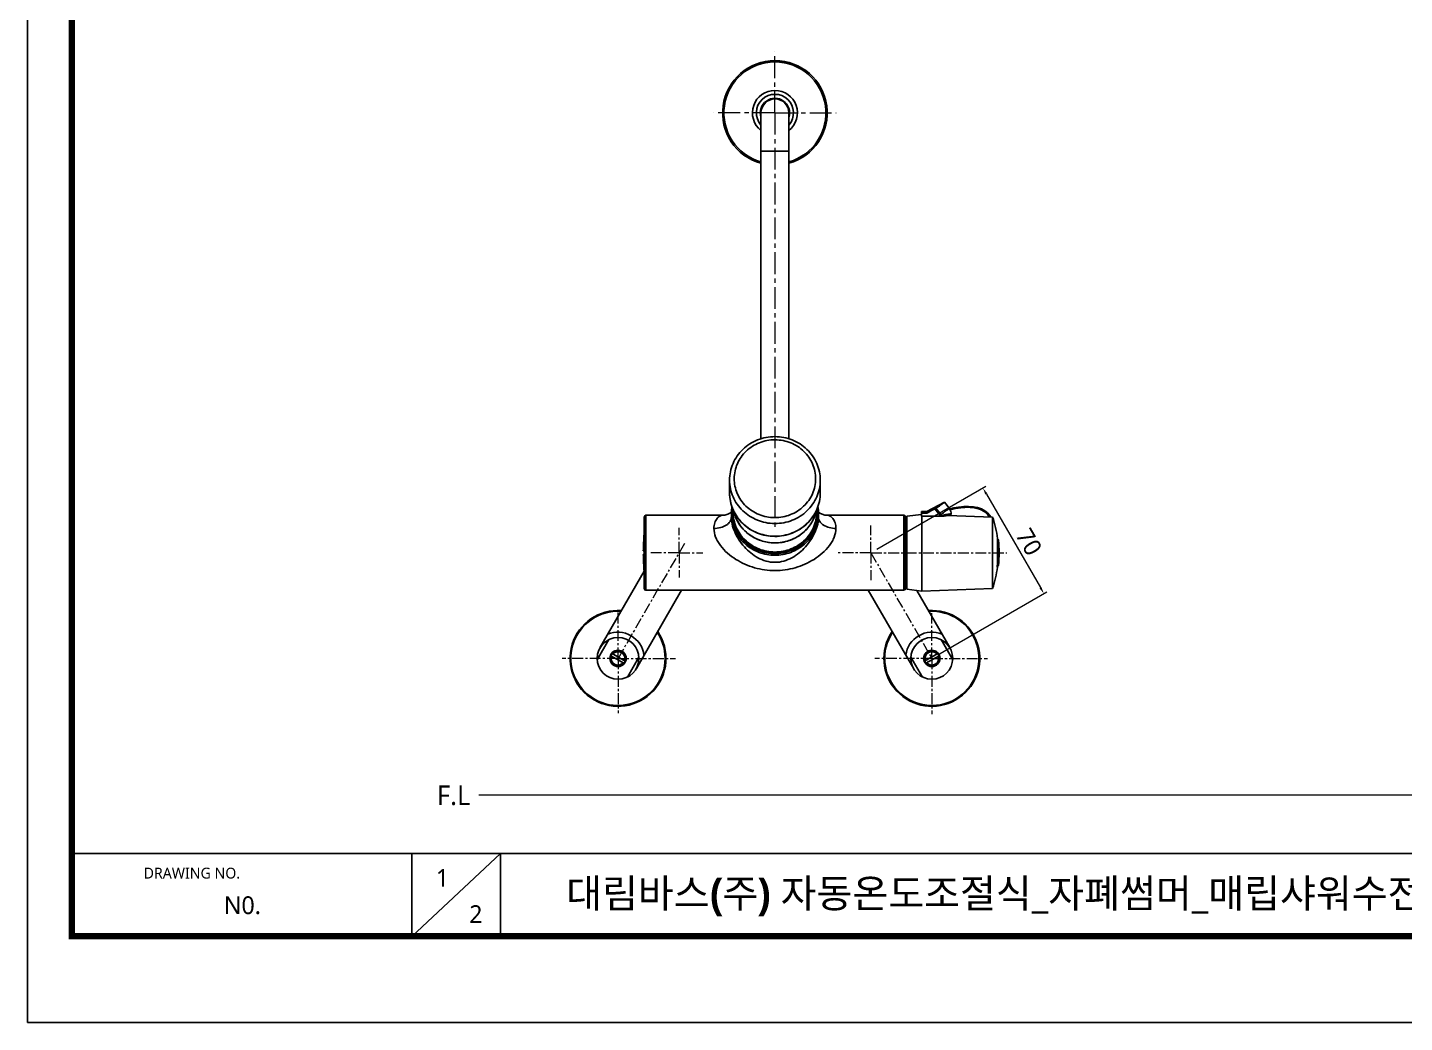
# Model space of a CAD drawing. Extents: x 0 to 1580, y 0 to 1158.
# Drawn here: x 0 to 790, y 0 to 571 of the extents above; entities that cross this region are included whole.
import ezdxf

# ---------------------------------------------------------------- set-up
doc = ezdxf.new("R2010")
doc.units = 0
doc.header["$LTSCALE"] = 10
doc.header["$MEASUREMENT"] = 0
doc.header["$PDMODE"] = 3
doc.header["$PDSIZE"] = -10
doc.linetypes.add('CENTER', pattern=[2, 1.25, -0.25, 0.25, -0.25])
doc.linetypes.add('CENTER2', pattern=[28.575000000000003, 19.05, -3.175, 3.175, -3.175])
doc.layers.get('0').update_dxf_attribs({"linetype": 'CONTINUOUS'})
doc.layers.get('DEFPOINTS').update_dxf_attribs({"linetype": 'CONTINUOUS'})
doc.layers.add('Cneter', color=1, linetype='CENTER2', lineweight=13)
doc.layers.add('치수선', color=7, linetype='CONTINUOUS', lineweight=20)
doc.layers.add('DEF_LAYER_ASSEM_MEMBER', color=7, linetype='CONTINUOUS')
doc.styles.add('Daelim Dimension', font='')
doc.styles.get('Daelim Dimension').set_extended_font_data('NanumGothic')
doc.dimstyles.new('DEFAULT', dxfattribs={"dimscale": 2, "dimtxt": 2, "dimasz": 2, "dimexe": 0, "dimexo": 2, "dimgap": 1, "dimtad": 1, "dimdec": 1, "dimzin": 9, "dimdsep": 46, "dimtxsty": 'Daelim Dimension', "dimcen": 0.5, "dimclrd": 252, "dimclre": 252, "dimclrt": 3, "dimadec": 1, "dimazin": 0, "dimtfac": 1, "dimtdec": 1, "dimtix": 1, "dimtmove": 0, "dimatfit": 3, "dimfxl": 1, "dimtolj": 1, "dimtzin": 1, "dimlwd": 9, "dimlwe": 9, "dimarcsym": 0})

# ---------------------------------------------------------------- blocks, each defined once
blk = doc.blocks.new('*D8')
at = {"color": 5, "lineweight": 9, "ltscale": 0.5, "transparency": 16777216}
for p, q in [((487.2092636266248, 271.5583083032759), (549.7886182575271, 307.6885155451398)), ((550.0565674499582, 303.2244139300021), (581.0519274013778, 249.5388756952565)), ((522.2046235780444, 210.9445668382548), (584.7839782089468, 247.0747740801187))]:
    blk.add_line(p, q, dxfattribs=at)
at = {"color": 5, "ltscale": 0.5, "transparency": 16777216}
for points in [[(550.6339177191478, 303.5577472633354), (549.4792171807686, 302.8910805966688), (548.0565674499582, 306.6885155451398)], [(581.6292776705675, 249.8722090285899), (580.4745771321883, 249.2055423619232), (583.0519274013778, 246.0747740801187)]]:
    blk.add_solid(points, dxfattribs=at)
at = {"layer": 'DEFPOINTS', "color": 0, "ltscale": 0.5, "transparency": 16777216}
for p in [(483.745162011487, 269.5583083032759), (583.0519274013778, 246.0747740801187), (518.7405219629068, 208.9445668382548)]:
    blk.add_point(p, dxfattribs=at)
at = {"color": 7, "ltscale": 0.5, "transparency": 16777216, "insert": (574.4672057143883, 275.7593988546005), "char_height": 10, "attachment_point": 5, "rotation": 299.9999999999996, "style": 'Daelim Dimension'}
blk.add_mtext('\\A1;70', dxfattribs=at)

msp = doc.modelspace()

# ---------------------------------------------------------------- linework, layer by layer
at = {"color": 7, "linetype": 'Continuous'}
for p, q in [((402.7405219629072, 311.1820690834546), (402.7405219629072, 303.8945360411545)), ((454.7405219629072, 311.1820690834546), (454.7405219629072, 303.8945360411545)), ((403.7999770400072, 292.9227277500545), (403.7511657879072, 292.8743309998545)), ((512.8405219629076, 293.3163451031546), (515.8405219629076, 293.3163451031546)), ((512.8405219629076, 290.4562948397545), (512.8405219629076, 293.3163157220546)), ((512.8405219629076, 292.2919364045546), (515.8405219629076, 292.2919364045546)), ((515.8405219629076, 293.3163451031546), (526.0416103425073, 298.5669052985545)), ((515.8405219629076, 293.3163451031546), (515.8405219629076, 292.2919364045546)), ((521.1048534444071, 295.1219578622545), (524.0463324210073, 291.3716472446545)), ((526.0417204567075, 298.5669559373545), (528.8201177679075, 294.9065526583545)), ((353.7405219629072, 290.0663451031546), (353.7405219629072, 249.0663451031546)), ((398.5068975188071, 291.0663465868545), (354.7405219629072, 291.0663451031546)), ((403.7405219629072, 292.0455359226546), (403.7405219629072, 289.9736919584545)), ((453.7405219629072, 292.0455359226546), (453.7405188376069, 289.9713488824545)), ((502.7405219629072, 291.0663451031546), (458.9742636829069, 291.0663451031546)), ((503.7405219629072, 290.0663451031546), (503.7405219629072, 249.0663451031546)), ((503.9405203024071, 289.0663451031546), (503.7405219629072, 289.0663451031546)), ((503.9405203024071, 289.0663451031546), (503.9405203024071, 250.0663451031546)), ((504.4405227645075, 288.5663443014545), (503.9405211326075, 289.0663459333545)), ((512.8405219629076, 291.5544075608545), (504.440521962907, 290.5663451031546)), ((504.440521962907, 248.5663451031546), (504.440521962907, 290.5663451031546)), ((523.4851155832075, 290.4562948397545), (512.8405219629076, 290.4562948397545)), ((512.940521962907, 290.4562948397545), (512.940521962907, 247.5665199970546)), ((553.6231775477072, 290.0663451031546), (527.8547820015074, 291.0164451583545)), ((529.8405219629076, 291.8799909599545), (529.8405219629076, 291.5650928780545)), ((553.6231775477072, 290.0663451031546), (553.6231775477072, 249.0663451205546)), ((556.4275555433069, 263.0615699461545), (556.4275555433069, 277.7163451031545)), ((353.2446887019073, 270.5663451031546), (353.7405219629072, 270.5663451031546)), ((353.7405219629072, 268.5663451031546), (353.2446887019073, 268.5663451031546)), ((556.3122720294073, 262.0615699461545), (556.4275555433069, 262.0615699461545)), ((556.3831643038075, 261.7615941771545), (556.3886909958073, 261.7982551736545)), ((556.4275554889073, 261.4163451150545), (556.4073977725075, 261.2584022957545)), ((556.4275555433069, 261.4163451093545), (556.4275555433069, 262.0615699461545)), ((353.7310134897073, 258.9088597931545), (328.3482171174071, 214.9445668382545)), ((349.2466218439072, 203.1416656214545), (375.1838976358072, 248.0663451031546)), ((354.7405219629072, 248.0663451031546), (502.7405219629077, 248.0663451031546)), ((482.2971462899072, 248.0663451031546), (508.3482171174073, 202.9445668382545)), ((503.9405203024071, 250.0663451031546), (503.7405219629072, 250.0663451031546)), ((504.4405227645075, 250.5663459047545), (503.9405211326075, 250.0663442728545)), ((512.940521962907, 247.5665199970546), (504.440521962907, 248.5663451031546)), ((529.0190317727074, 215.1416656214545), (510.1060388561073, 247.8999302762546)), ((553.6231775477072, 249.0663451031546), (512.940521962907, 247.5663451031546)), ((333.3968927154071, 219.6891294847545), (326.7636431347073, 208.2000041916545)), ((524.084151210307, 219.6891294847545), (530.7174007911071, 208.2000041916545)), ((342.1202689583072, 206.1272435967545), (334.6107749674072, 210.4628519739545)), ((335.3607749674072, 211.7618900796546), (342.8702689583072, 207.4262817024545)), ((350.7174007911074, 209.6891294847545), (344.0841512103073, 198.2000041916545)), ((506.7636431347073, 209.6891294847545), (513.3968927154074, 198.2000041916545)), ((514.6107749674075, 207.4262817024545), (522.120268958307, 211.7618900796546)), ((522.870268958307, 210.4628519739545), (515.3607749674075, 206.1272435967545))]:
    msp.add_line(p, q, dxfattribs=at)
at = {"color": 9, "linetype": 'Continuous'}
for p, q in [((523.4851155832075, 290.9419433342545), (520.5274914921074, 294.8024648164545)), ((354.7405219629072, 248.0663451031546), (354.7405219629072, 291.0663451031546)), ((502.7405219629072, 291.0663451031546), (502.7405219629072, 248.0663451031546)), ((523.4850658932073, 290.9419656775545), (524.0464938213072, 291.3717697588546)), ((523.4851155832075, 290.9419646441546), (525.0966539588071, 290.9419646441546)), ((523.4851155832075, 290.9419433342545), (523.4851155832075, 290.4562948397545)), ((525.0966539588071, 290.9420439866545), (525.0966539588071, 290.5425444138546)), ((556.9505582511074, 262.4569702481546), (556.9505582511074, 276.6757199580545))]:
    msp.add_line(p, q, dxfattribs=at)
at = {"color": 5}
msp.add_line((25.40280532836914, 96.98629760742188), (1297.430618286133, 96.98629760742188), dxfattribs=at)
at = {"color": 5, "ltscale": 40}
for p, q in [((220.3871536254883, 96.98629760742188), (220.3871536254883, 49.38400268554688)), ((220.3871536254883, 96.98629760742188), (220.3871536254883, 49.38400268554688)), ((271.3334465026855, 96.98629760742188), (220.3871536254883, 49.38400268554688)), ((271.3334465026855, 96.98629760742188), (220.3871536254883, 49.38400268554688)), ((271.3334465026855, 96.98629760742188), (271.3334465026855, 49.38400268554688)), ((271.3334465026855, 96.98629760742188), (271.3334465026855, 49.38400268554688))]:
    msp.add_line(p, q, dxfattribs=at)
at = {"ltscale": 0.5}
msp.add_lwpolyline([(0, 0), (1579.76000213623, 0), (1579.76000213623, 1157.519989013672), (0, 1157.519989013672)], close=True, dxfattribs=at)
at = {"color": 5, "linetype": 'ByBlock', "lineweight": 200, "const_width": 3.64}
msp.add_lwpolyline([(25.40280532836914, 49.56396484375), (1554.202808380127, 49.56396484375), (1554.202808380127, 1130.643981933594), (25.40280532836914, 1130.643981933594)], close=True, dxfattribs=at)
at = {"color": 7, "linetype": 'Continuous'}
for points in [[(403.7511657879072, 292.8743309998545), (402.8954976656071, 292.2546184847545), (401.6454778653072, 291.6415896564545), (400.0714238106073, 291.2042900499545), (398.5068779690073, 291.0663418256545)], [(458.9742928900068, 291.0663425281546), (457.4096760879074, 291.2042807973546), (455.8367137321075, 291.6411469398545), (454.5877419904073, 292.2532786335545), (453.7321721772068, 292.8723506506545), (453.6584332777074, 292.9453767982545)], [(529.8405215508074, 291.8821441479545), (529.8013706833071, 292.5064320470545), (529.6742798299074, 293.1605411001545), (529.461341644007, 293.7919389917545), (529.1663357660073, 294.3894185607545), (528.8213208766074, 294.9073988283545)], [(552.5259872537072, 290.1067993315545), (552.0550810294071, 290.8701395171545), (550.7125409392074, 292.3930465220545), (549.1400811094072, 293.6471603408546), (547.2435418695072, 294.6832436186545), (545.0062501737075, 295.4626976490545), (542.5136692294072, 295.9426422432545), (539.8522501780071, 296.1311040061545), (537.0650495647069, 296.0605391127546), (534.1483890081072, 295.7594659824545), (531.0896905135069, 295.2449357090545), (528.9198115266072, 294.7595321280546)]]:
    msp.add_lwpolyline(points, dxfattribs=at)
for centre, radius in [((338.7405219629072, 208.9445668382545), 12), ((338.7405219629072, 208.9445668382545), 4.7), ((338.7405219629072, 208.9445668382545), 4.5), ((338.7405219629072, 208.9445668382545), 4.425), ((338.7405219629072, 208.9445668382545), 4.4), ((518.7405219629072, 208.9445668382545), 12), ((518.7405219629072, 208.9445668382545), 4.7), ((518.7405219629072, 208.9445668382545), 4.5), ((518.7405219629072, 208.9445668382545), 4.425), ((518.7405219629072, 208.9445668382545), 4.4)]:
    msp.add_circle(centre, radius, dxfattribs=at)
at = {"color": 9, "linetype": 'Continuous'}
for centre, radius, start, end in [((428.7405217919072, 309.9659572910545), 24.4171866777, 89.59322908089314, 89.9999995988947), ((426.5726849129071, 303.8977587764545), 23.8321630333, 180.0077478964989, 188.4414199695038), ((426.6188633750073, 292.0475447708545), 22.8783415004, 180.0050308944991, 185.1774732066982), ((428.7405221532074, 313.5061527019545), 27.1880072736, 269.5932290809973, 269.9999995988947), ((428.7405221338072, 314.1404142810545), 24.4171866777, 269.5932290808931, 269.9999995988947), ((430.8734936571072, 292.0471532627545), 22.8670481783, 354.8267186794025, 359.2830255921991), ((430.8771796598073, 292.0455377706546), 22.863342303, 359.2869581290011, 359.9999953689984), ((509.8125215795071, 255.0997775297545), 38.9651403219, 66.9045799649953, 68.57389496300569), ((526.4521956193075, 288.6595468530546), 2.6684854217, 109.0901904266969, 112.4549966124949), ((428.7405220219073, 306.2186079519545), 27.1879955658, 269.7246703231991, 269.9999998755999), ((428.7405220307071, 300.5868844652546), 25.3580357118, 269.7048011833, 269.9999998466006), ((338.7405219628072, 208.9445668381545), 27.023929471, 86.37833099490244, 33.62270388780047), ((518.7405219629072, 208.9445668381545), 27.023929471, 146.378330994903, 93.62270388779953), ((338.7405219629072, 208.9445668382545), 15, 6.869897645799244, 113.1301023541974), ((518.7405219629072, 208.9445668382545), 15, 66.86989764580255, 173.1301023542008), ((338.7405219629072, 208.9445668382545), 3.9, 161.087467973194, 318.912511495508), ((338.7405219629072, 208.9445668382545), 3.9, 341.0874679731948, 138.912511495508), ((518.7405219629072, 208.9445668382545), 3.9, 41.08746797320379, 198.912511495501), ((518.7405219629072, 208.9445668382545), 3.9, 221.0874679732038, 18.91251149550099)]:
    msp.add_arc(centre, radius, start, end, dxfattribs=at)
at = {"color": 7, "linetype": 'Continuous'}
for centre, radius, start, end in [((426.6038642679073, 292.0455340747545), 22.8633423051, 179.2869581290011, 179.9999953689984), ((426.7759543754071, 292.0386862851545), 23.0355037783, 169.9368899521013, 179.2726890454989), ((426.6842843897073, 292.7743967938546), 22.4437625221, 173.6372368788024, 179.9947196887996), ((426.5937538258072, 292.7765024186545), 22.353231863, 180.0000954385984, 180.7462861390992), ((426.6830787712072, 292.9219762388545), 21.9425568187, 176.6984849432989, 179.998237986701), ((430.7978111838072, 292.9219774024545), 21.9427107894, 0.001758962500324028, 3.302165248101166), ((430.7967590967071, 292.7743967704545), 22.4437629614, 0.005280370801437548, 6.362807014997437), ((430.8872901015072, 292.7765024186545), 22.3532318614, 359.2537138609008, 359.9999045614993), ((430.7091594150072, 292.0394489463546), 23.0313633522, 0.01514274640003607, 10.05903277050052), ((1267.985838560807, -1106.276964767645), 1587.9916714537, 118.0793629947053, 118.2712037476075), ((510.3127063724069, 313.9446885464545), 21.6971545729, 298.0855331000053, 299.8276096078976), ((354.7405219629072, 290.0663451031546), 1, 90, 180), ((502.7405219629072, 290.0663451031546), 1, 0, 90), ((523.485680157507, 305.5443445694546), 15.0880499701, 269.9978560696974, 276.1292401549929), ((491.940521962907, 269.5663451031546), 65, 7.202967369698055, 18.38403422849424), ((473.2405219629072, 269.5663451031546), 120, 174.8545031557979, 179.5225296442997), ((428.7405295689073, 305.9579568629545), 27.0147349556, 269.7113593893, 269.9999838682039), ((555.9565576771074, 276.5663451031546), 1, 6.279279961601755, 61.74058010400719), ((492.3405219629076, 269.5663451031546), 65, 353.7207118061008, 6.279288193899164), ((473.2405219629072, 269.5663451031546), 120, 180.4774703557003, 185.1454968442021), ((428.7405297969074, 300.4210574667545), 25.2359039573, 269.6978049475964, 269.9999822134963), ((491.9405655591072, 269.5663373219545), 64.9999556925, 341.6159601636975, 352.6566827890023), ((507.767986165707, 270.1090978785545), 49.16727918, 350.8282621274979, 351.758965302298), ((507.7516407394069, 269.1116669386545), 49.18382512359999, 350.828342685104, 351.4054754501971), ((507.7982200110073, 269.1046026612545), 49.1367132004, 351.4487350706021, 351.7590995693032), ((555.9565576771074, 262.5663451031546), 1, 298.2594198959926, 353.7207200383982), ((354.7405219629072, 249.0663451031546), 1, 180, 270), ((502.7405219629072, 249.0663451031546), 1, 270, 0), ((338.7405219629072, 208.9445668382545), 27.5, 85.91416467870295, 34.08583532130414), ((518.7405219629072, 208.9445668382545), 27.5, 145.9141646786958, 94.08583532129703)]:
    msp.add_arc(centre, radius, start, end, dxfattribs=at)
for points, start_tangent, end_tangent in [([(428.7405219629072, 336.1770784651545), (423.6791370286071, 335.6989991022545), (418.8102882875071, 334.2825366648545), (414.3189783435071, 331.9802507203545), (410.3775663720073, 328.8780398286545), (407.1384218969072, 325.0926909509545), (404.7282872809071, 320.7680604826545), (403.2425319185072, 316.0705631489545), (402.7405219629072, 311.1820690780546)], (-1, 0), (0, -1)), ([(454.7405219629072, 311.1820690780546), (454.2385127789075, 316.0705591495546), (452.7527584434074, 320.7680565408545), (450.3426233869072, 325.0926889266545), (447.1034769855073, 328.8780403092545), (443.1620624005072, 331.9802527002545), (438.6707508873069, 334.2825386596545), (433.8019025643071, 335.6989998761545), (428.7405219629072, 336.1770784651545)], (0, 1), (-1, 0)), ([(428.6044372306071, 278.9435647062546), (423.5589170199071, 279.4436724450545), (418.7100030206072, 280.8745564163546), (414.2411177852073, 283.1829160120545), (410.3227569233072, 286.2824065245546), (407.1051185692072, 290.0563680348545), (404.7126182444074, 294.3618612187545), (403.2384738462072, 299.0343029952546), (402.7405219629072, 303.8945360505546)], (-0.9999873120481387, 0.005037434142349881), (0, 1)), ([(454.7405219629072, 303.8945360505546), (454.239238529407, 299.0182301819546), (452.755363623407, 294.3315899780545), (450.347498523307, 290.0155236986545), (447.1100857315073, 286.2361062213545), (443.1691282905076, 283.1374325347545), (438.6766806102073, 280.8369064241546), (433.805279076807, 279.4211369824545), (428.7405219629072, 278.9432219073545)], (0, -1), (-1, 0)), ([(453.2405219629072, 292.4840934797545), (452.7697401957075, 287.9131244666546), (451.3755662967069, 283.5180327534546), (449.1115142436074, 279.4673908605545), (446.0646285587072, 275.9169663744545), (442.351988819707, 273.0032110648546), (438.1162579538072, 270.8381059991545), (433.5202349969072, 269.5048188095545), (428.7405219629072, 269.0546482957545), (423.9608089288072, 269.5048188095545), (419.3647859719074, 270.8381059991545), (415.1290551060072, 273.0032110648546), (411.4164153670072, 275.9169663744545), (408.3695296821072, 279.4673908605545), (406.1054776290073, 283.5180327534546), (404.7113037300071, 287.9131244666546), (404.2405219629072, 292.4840934797545)], (0, -1), (0, 1)), ([(404.2424180996072, 292.4853564466545), (404.7647250381071, 287.9557824594546), (406.1938867811073, 283.6089418876545), (408.4759193148072, 279.6087748626545), (411.5244461974073, 276.1066638247545), (415.2241844066073, 273.2351057889545), (419.4351885565072, 271.1027116783545), (423.9981604103073, 269.7901147683546), (428.7405219629072, 269.3470200004545), (433.4828835154076, 269.7901147683546), (438.0458553692069, 271.1027116783545), (442.2568595191069, 273.2351057889545), (445.9565977283073, 276.1066638247545), (449.0051246109069, 279.6087748626545), (451.2871571446076, 283.6089418876545), (452.7163188876075, 287.9557824594546), (453.2386258261072, 292.4853564466545)], (0.01302325447161165, -0.9999151938254401), (0.01302325447161165, 0.9999151938254401)), ([(404.7405219629072, 292.9226510368545), (405.2016997807073, 288.4449432935545), (406.5674343785072, 284.1395760189545), (408.7852558672073, 280.1715964327545), (411.7699843162072, 276.6936420881545), (415.4068478686072, 273.8393407578545), (419.5561245628071, 271.7184271082545), (424.058359549507, 270.4123739879545), (428.7405207136073, 269.9713496666545), (433.4226765029071, 270.4123724576546), (437.9249033407073, 271.7184205980545), (442.0741754671071, 273.8393282150545), (445.7110346476074, 276.6936185455546), (448.6957634284072, 280.1715612105546), (450.9135945445069, 284.1395446152546), (452.2793404316071, 288.4449259645546), (452.7405219629072, 292.9226510368545)], (0, -1), (0, 1)), ([(428.6074287199074, 275.1855045177546), (424.5332719954074, 275.5374692586545), (420.5788497079072, 276.5405532441545), (416.8558934815071, 278.1665410246545), (413.4705470435072, 280.3696454626545), (410.5193060117072, 283.0876941024545), (408.0866621764073, 286.2437477395546), (406.2425168126072, 289.7481546417545), (405.0400677931073, 293.5007835241545)], (-0.9999860925080192, 0.005273972937323727), (-0.220494556669708, 0.9753882050132804)), ([(452.4410688521075, 293.5011937567545), (451.2324421919075, 289.7336738574545), (449.3770633269069, 286.2168186562545), (446.9288880773074, 283.0519298451545), (443.9588362043069, 280.3296405307545), (440.5526279851074, 278.1276335003545), (436.8081389275076, 276.5085544155546), (432.8329793369076, 275.5183671836545), (428.7405219628072, 275.1851535094546)], (-0.2204762301799423, -0.9753923476866329), (-1, 0)), ([(521.1048534444071, 295.1219578622545), (522.1472358562069, 295.7462485108545), (523.1091166394071, 296.3711916259546), (523.9641485943075, 296.9661239607545), (524.3447025653072, 297.2428853379545), (524.6908888733069, 297.5010678701545), (525.0007698499076, 297.7373601986545), (525.2726678925073, 297.9487244745546), (525.5051462743072, 298.1324352430545), (525.6969971957069, 298.2861157353545), (525.8472363784076, 298.4077722697545), (525.9065040977075, 298.4560807550545), (525.9550984079069, 298.4958224598545), (525.9929583097073, 298.5268690103545), (526.0200350995074, 298.5491174387545), (526.0362948188072, 298.5624956017545), (526.041717161107, 298.5669602783545)], (0.8675498910221804, 0.4973501649616726), (-0.661091033239649, -0.750305701544466)), ([(529.8405214422073, 291.5663435697545), (529.8391801079069, 291.5658752187545), (529.8351580363069, 291.5645540218545), (529.828457921707, 291.5623824872545), (529.8190841666074, 291.5593647103545), (529.807041193807, 291.5555048060545), (529.7923346630073, 291.5508080502545), (529.754966883107, 291.5389375957545), (529.7070582079073, 291.5238257687545), (529.6487093326073, 291.5055673823546), (529.5800368048076, 291.4842726573546), (529.501178784707, 291.4600733236545), (529.4122863261073, 291.4331143025545), (529.3135281387076, 291.4035589750545), (529.0871463891071, 291.3373754689545), (528.8236088903072, 291.2630819876545), (528.5246332163069, 291.1824063534546), (528.1920455055069, 291.0972077400545), (527.827761401707, 291.0094424690545), (527.4337819981074, 290.9211320597545), (527.0122042174071, 290.8343319383545), (526.0952635062076, 290.6734510994546), (525.0966444178075, 290.5425432966546)], (-0.02483175229666749, -0.9996916444973806), (-0.9942539238747962, -0.1070473486807188)), ([(556.3144297206072, 261.7721164690545), (556.3127432925075, 261.8971202174545), (556.312515854007, 262.0846311576545), (556.3066621299076, 262.2721164690545)], (0, 1), (-0.03105724860996164, 0.9995176073030326)), ([(556.3066621299076, 261.2721164690545), (556.3112621829068, 261.3971041857545), (556.3122177976074, 261.5846095677546), (556.3144297206072, 261.7721164690545)], (0.03105724856884938, 0.9995176073043099), (0, 1))]:
    msp.add_spline(points, degree=3, dxfattribs=dict(at, start_tangent=start_tangent, end_tangent=end_tangent))
at = {"color": 9, "linetype": 'Continuous'}
for points, start_tangent, end_tangent in [([(428.5671739725074, 289.7238429479545), (424.0256952630073, 290.1831632166545), (419.6648604776071, 291.4789624083545), (415.6509427603071, 293.5616740434546), (412.1377359365072, 296.3516912308546), (409.2595619148071, 299.7422656672545), (407.1264770275072, 303.6036980127545), (405.8201252879073, 307.7883222852545), (405.3904599742073, 312.1360730031545), (405.8538651387073, 316.4806535314545), (407.1926662159074, 320.6558881348545), (409.3556687120072, 324.5020703825545), (412.2600845293073, 327.8721179877546), (415.7948535090072, 330.6371165221545), (419.8248287546073, 332.6912742328545), (424.1956026884072, 333.9560782713546), (428.7405219629072, 334.3831439686545)], (-0.9999747986045948, 0.007099447563025064), (1, 0)), ([(428.9138699532073, 334.3825286241545), (433.4553486627074, 333.9232083553545), (437.816183448107, 332.6274091637545), (441.8301011654075, 330.5446975286545), (445.3433079892075, 327.7546803412545), (448.2214820109075, 324.3641059048546), (450.3545668982069, 320.5026735593545), (451.6609186378073, 316.3180492868545), (452.0905839515071, 311.9702985688546), (451.6271787870073, 307.6257180406546), (450.2883777098073, 303.4504834372545), (448.1253752137072, 299.6043011895546), (445.2209593964071, 296.2342535843545), (441.6861904167072, 293.4692550499545), (437.6562151711069, 291.4150973392545), (433.2854412373072, 290.1502933007545), (428.7405219629072, 289.7232276034546)], (0.9999747986045948, -0.007099447563025064), (-1, 0)), ([(402.7405222512073, 311.1820690834546), (403.2354337287072, 306.3539955798545), (404.7012426006072, 301.7097117047545), (407.0821871643072, 297.4260252630546), (410.2876485578072, 293.6660210801545), (414.1955497194074, 290.5727919685545), (418.6571862488072, 288.2641481551545), (423.5024971957071, 286.8279465121545), (428.5475027389073, 286.3188306011545)], (6.082785318338186e-06, -0.9999999999814999), (0.9999747986045971, -0.00709944756270582)), ([(428.7405219629072, 286.3181454284546), (433.8130070134075, 286.7959218638546), (438.6902681577076, 288.2108128359545), (443.185342200607, 290.5084764911545), (447.125279298707, 293.6006391291546), (450.3587288846074, 297.3684162301545), (452.7613733317075, 301.6670628594545), (454.2409165872073, 306.3313636521545), (454.7405216745074, 311.1820690834546)], (1, 0), (-6.082784813890354e-06, 0.9999999999814999)), ([(428.6098730756073, 279.0309262975545), (424.0059475839073, 279.4463254550545), (419.5520792160071, 280.6350808889545), (415.3886534550072, 282.5595738934546), (411.6476240912073, 285.1589457276546), (408.4473030801073, 288.3509956102545), (405.8889090220071, 292.0347250423545), (404.0533511414071, 296.0936006415545), (402.9987083594071, 300.3992413331546)], (-0.9999884540196302, 0.004805395658007125), (-0.1468662772175944, 0.9891563560005288)), ([(454.7405218282074, 303.8945360411545), (454.2409160681073, 299.0438306170545), (452.7613737377069, 294.3795295889545), (450.3587285637072, 290.0808833813546), (447.1252791816073, 286.3131061143545), (443.1853423381071, 283.2209432648546), (438.6902678445072, 280.9232799883545), (433.8130073138072, 279.5083888385545), (428.7405219629072, 279.0306123861545)], (4.232925341866627e-06, -0.9999999999910412), (-1, 0)), ([(415.0771697348073, 279.2602920009546), (411.5109763978073, 282.1001737390545), (408.5757777321071, 285.5377015437546), (406.3790415141073, 289.4469715669545), (405.0012587819072, 293.6848383362545)], (-0.8376043809611322, 0.5462773114405528), (-0.2130460071689766, 0.9770421683987628)), ([(452.4722963977074, 293.6506367712545), (451.2824562734077, 289.8698694804545), (449.4391851059072, 286.3369259954545), (446.9959244881074, 283.1542142974545), (444.0235003386069, 280.4139856544545), (440.6080945645072, 278.1956653333546), (436.8486266550071, 276.5635533948545), (432.8543146180073, 275.5649628315545), (428.7405219629072, 275.2288487535545)], (-0.2145764363906628, -0.9767071991881109), (-1, 0)), ([(528.8201502750071, 294.9065098116545), (528.8188392207076, 294.9053791268545), (528.8146165332073, 294.9023716793545), (528.8074865537073, 294.8974861536545), (528.7974539441075, 294.8907217109546), (528.7845255575075, 294.8820807653545), (528.7687091620073, 294.8715670899545), (528.7284476371069, 294.8449366804545), (528.676771061907, 294.8108609021545), (528.613801981207, 294.7693829653545), (528.5396732417075, 294.7205828324545), (528.4545444755076, 294.6645467237545), (528.3586051695074, 294.6013643152546), (528.2520590532072, 294.5311533303545), (528.0081033281072, 294.3701199088546), (527.7249679237075, 294.1823030441545), (527.4052997235076, 293.9686942990545), (527.0520656354074, 293.7304294293545), (526.6687932468076, 293.4684111762546), (526.2595258234069, 293.1833319215545), (525.8290365263074, 292.8753732440545), (525.3830919453076, 292.5439078277545), (524.9302782314071, 292.1853701970546), (524.7042501838068, 291.9948475145546), (524.4797450786073, 291.7968251764545), (524.3679042106069, 291.6955109805546), (524.2564553445072, 291.5926995368545), (524.0463324210073, 291.3716472446545)], (0.6043636737805765, -0.7967085727004855), (-0.6414385580917223, -0.7671744105437904)), ([(551.6869088230069, 290.1408563688545), (549.8626115433071, 292.3182670261545), (547.4298246278072, 293.9884877033545), (544.5711798800075, 295.0424673015546), (541.5152370314072, 295.5436965023545), (538.4043424679076, 295.6238345982545), (535.3021876774073, 295.3966555715545), (529.2041280406074, 294.3168859091546)], (-0.5379380419153493, 0.8429843788945796), (-0.974104711323844, -0.2260973493358346)), ([(393.7405219628072, 283.4951691465545), (394.2718869736073, 286.7677168471545), (395.5481848977072, 289.1349495426545), (397.1034440445071, 290.5727189927546), (397.8499266950073, 290.9410494893545), (398.5013547494073, 291.0663451031546)], (3.783631611690533e-05, 0.9999999992842067), (0.9999999991993485, 4.001628526928137e-05)), ([(393.7405219628072, 283.4951576799545), (397.5663063127074, 283.9880285060545), (400.8098855274072, 285.3915757426545), (402.0536112147072, 286.3728590147545), (402.9780792652073, 287.4925147914545), (403.5476944626073, 288.7075714643545), (403.7405294378073, 289.9712153983545)], (0.9999999999997303, 7.344309128649869e-07), (0.0005941150853965535, 0.9999998235136172)), ([(403.7405219629072, 289.9736919584545), (404.1907789597074, 286.0506373664545), (405.6715927472071, 281.5117656908545), (408.1059227281073, 276.9843509683545), (411.2375077831073, 272.9042149305545), (414.8896502498071, 269.4375547457545), (419.0173093505073, 266.6708087962546), (423.6565351841073, 264.7688108377545), (428.7405046118072, 264.0579885442545), (433.824477629707, 264.7687938814545), (438.4637044384071, 266.6707917060545), (442.5913676586069, 269.4375323685545), (446.243512398707, 272.9041881558545), (449.3751004378073, 276.9843188979545), (451.8094348452073, 281.5117272420546), (453.2902568122072, 286.0505994291545), (453.7405219629072, 289.9736919584545)], (7.150163175801804e-06, -0.9999999999744376), (7.768719600212748e-06, 0.9999999999698236)), ([(403.8338665293072, 289.9829797925545), (404.6594752884073, 285.6231023187545), (406.3118189656072, 281.4849865840545), (408.7341716602073, 277.7091227400545), (411.8433724274071, 274.4255146843545), (415.5326798027074, 271.7468102546545), (419.6754357801071, 269.7649932136545), (428.7416996676072, 268.1379180655545), (437.8077997431074, 269.7658202535545), (441.9503582400075, 271.7480110210545), (445.6394006089072, 274.4270474135545), (448.7482780959072, 277.7109303363546), (451.1702616250072, 281.4870196383545), (452.8221973647069, 285.6252541594545), (453.6473941707072, 289.9852735888546)], (0.09019941958867057, -0.9959237243413107), (0.09012915252660236, 0.9959300858317498)), ([(463.7404582151075, 283.4951682811545), (459.9146450642074, 283.9880628505545), (456.6710680283072, 285.3916436181545), (455.427351191307, 286.3729476146545), (454.5029066595071, 287.4926177372545), (453.9333184998072, 288.7076918011545), (453.7405188421071, 289.9713488824545)], (-0.9999999999893412, 4.617125373550518e-06), (-0.0005633986063498868, 0.9999998412909927)), ([(458.979691125407, 291.0663451031546), (459.6311183099069, 290.9410488524545), (460.3776038201072, 290.5727172722545), (461.9328588332073, 289.1349507899545), (463.2091560828076, 286.7677189915545), (463.7405219629072, 283.4951691469545)], (0.9999999993026707, -3.734512695951623e-05), (4.562504378788496e-05, -0.9999999989591777)), ([(525.0966539588071, 290.9420439866545), (525.2599722777072, 291.0452374278545), (525.4329472080071, 291.1257072537545)], (0.7871825479019748, 0.6167200631393104), (0.923783879800278, 0.382914276857296)), ([(525.5794511574072, 291.1812787083545), (526.0306209548071, 291.3073552391546), (526.4722898450073, 291.3976998509546), (526.8970104082073, 291.4732333383545), (527.3012715728073, 291.5402600329545), (527.6827270861072, 291.5981175054545), (528.0389506556076, 291.6486587923545), (528.367764428207, 291.6933661663546), (528.6672538510074, 291.7329109483545), (528.9356890717072, 291.7676829979545), (529.1715359022073, 291.7977233539545), (529.3734530489073, 291.8230773424545), (529.5402644717069, 291.8438253659546), (529.6102082495072, 291.8524947529545), (529.6710332124076, 291.8600392173545), (529.7226449519076, 291.8664672453545), (529.7649809342074, 291.8717870116545), (529.7979831416069, 291.8760066467545), (529.8109659491074, 291.8777064559545), (529.8215937375071, 291.8791342625545), (529.8298628591074, 291.8802907079545), (529.8357727188072, 291.8811761164545), (529.8393228288069, 291.8817908009545), (529.8405127010074, 291.8821350744545)], (0.9446699666297039, 0.3280223378793495), (0.04580240779114017, 0.9989505190150983)), ([(463.7405219629072, 283.4951691469545), (462.7639785631072, 278.5939275157545), (461.5560831702069, 276.0666035351545), (459.9555594973071, 273.6428724437545), (455.9173651639076, 269.3195343573545), (451.1645105820071, 265.7782393983545), (445.9609579594071, 262.9993276469546), (440.4323833293074, 260.9670251182545), (428.7405115586073, 259.2795164624545), (417.0486307656072, 260.9670138303545), (411.5200684267072, 262.9993404386545), (406.3165162094072, 265.7782477740545), (401.5636689955072, 269.3195408109545), (397.5254777592072, 273.6428824836545), (395.9249572968072, 276.0666070588546), (394.7170650779074, 278.5939329931546), (393.7405219628072, 283.4951691465545)], (6.140341787845313e-06, -0.9999999999811482), (5.613176698173597e-06, 0.9999999999842462)), ([(428.6098731578072, 275.2291853182545), (421.5286677428073, 276.2781155115545), (415.0771697348073, 279.2602920009546)], (-0.999986727461502, 0.005152174379428289), (-0.8376043809605197, 0.5462773114414918))]:
    msp.add_spline(points, degree=3, dxfattribs=dict(at, start_tangent=start_tangent, end_tangent=end_tangent))
at = {"layer": 'Cneter', "color": 1, "linetype": 'CENTER', "lineweight": 5, "ltscale": 0.5}
for p, q in [((483.7451620114871, 269.5583083032764), (483.7451620114871, 285.2867646739764)), ((373.7451620114871, 269.574381903024), (373.7451620114871, 283.781089439624)), ((376.8439896200659, 274.9417087649797), (338.7405219630068, 208.9445668383955)), ((373.7451620114871, 269.574381903024), (356.7244031783785, 269.574381903024)), ((373.7451620114871, 269.574381903024), (373.7451620114871, 255.367674366524)), ((373.7451620114871, 269.574381903024), (387.4100400689817, 269.574381903024)), ((483.7451620114871, 269.5583083032764), (464.8031451201373, 269.5583083032764)), ((483.7451620114871, 269.5583083032764), (561.6940669165388, 269.5583083032764)), ((483.7451620114871, 269.5583083032764), (483.7451620114871, 253.8298519325764)), ((483.7451620114871, 269.558308303276), (518.7405219629067, 208.9445668382545)), ((338.7405219630068, 208.9445668382545), (338.7405219630068, 236.6795380705545)), ((518.7405219629068, 208.9445668382545), (518.7405219629068, 234.9424027533545)), ((338.7405219630068, 208.9445668382545), (306.7771171042054, 208.9445668382545)), ((338.7405219630068, 208.9445668382545), (338.7405219630068, 177.5025554400743)), ((338.7405219630068, 208.9445668382545), (371.6965159913157, 208.9445668382545)), ((518.7405219629068, 208.9445668382545), (486.0560391490267, 208.9445668382545)), ((518.7405219629068, 208.9445668382545), (550.7348495084566, 208.9445668382545)), ((518.7405219629068, 208.9445668382545), (518.7405219629068, 176.9346756224248))]:
    msp.add_line(p, q, dxfattribs=at)
at = {"layer": 'DEF_LAYER_ASSEM_MEMBER', "color": 1, "linetype": 'CENTER', "lineweight": 5}
for q in [(428.7451620114871, 557.0212769363072), (393.7039317964873, 521.9800467213072), (428.7451620114871, 282.5336334010826), (463.7863922263873, 521.9800467213072)]:
    msp.add_line((428.7451620114871, 521.9800467213072), q, dxfattribs=at)
at = {"layer": 'DEF_LAYER_ASSEM_MEMBER', "color": 7, "linetype": 'Continuous'}
for p, q in [((420.7451620114871, 334.9661426886649), (420.7451620114871, 521.9800467213072)), ((436.7451620114871, 334.9632581644572), (436.7451620114871, 521.9800467213072))]:
    msp.add_line(p, q, dxfattribs=at)
at = {"layer": 'DEF_LAYER_ASSEM_MEMBER', "color": 9, "linetype": 'Continuous'}
msp.add_line((420.7451620114871, 499.9800467213072), (436.7451620114871, 499.9800467213072), dxfattribs=at)
at = {"layer": 'DEF_LAYER_ASSEM_MEMBER', "color": 7, "linetype": 'Continuous'}
for radius, start, end in [(30, 285.4313152320011, 254.5501993363984), (8, 0, 180)]:
    msp.add_arc((428.7451620114871, 521.9800467213072), radius, start, end, dxfattribs=at)
at = {"layer": 'DEF_LAYER_ASSEM_MEMBER', "color": 9, "linetype": 'Continuous'}
for radius, start, end in [(29.254320514, 285.8430299076937, 254.1340742651046), (12.8961335198, 308.372532602692, 231.6274669342931), (10.6418128779, 318.8614767636911, 221.138495650494), (8.3999993031, 342.6215129022002, 197.3778639081046)]:
    msp.add_arc((428.7451620114871, 521.9800467213072), radius, start, end, dxfattribs=at)
at = {"layer": '치수선'}
msp.add_line((1029.99796099104, 130.4193822068569), (258.871193242795, 130.4193822068569), dxfattribs=at)

# ---------------------------------------------------------------- texts
at = {"color": 5, "ltscale": 40, "style": 'Daelim Dimension'}
msp.add_text('DRAWING NO.', height=6.234134010778815, dxfattribs=at).set_placement((66.59038925170898, 82.58480834960938))
at = {"char_height": 10.2020065056, "attachment_point": 1, "style": 'Daelim Dimension'}
for s, insert, width in [('1', (234.2438697814941, 88.06173706054688), 14.23800696336274), ('N0. ', (112.6251831054688, 72.38856506347656), 64.00077249321704), ('2', (253.387321472168, 67.2674560546875), 14.23800696336274)]:
    msp.add_mtext(s, dxfattribs=dict(at, insert=insert, width=width))
at = {"color": 2, "insert": (309.0128288269043, 82.31439208984375), "char_height": 16.39608188400001, "width": 785.4153986421528, "attachment_point": 1, "style": 'Daelim Dimension'}
msp.add_mtext('{\\fPretendard Variable SemiBold|b0|i0|c129|p2;대림바스(주)} {\\fGulim|b0|i0|c129|p50;자동온도조절식}_{\\fGulim|b0|i0|c129|p50;자폐썸머}_{\\fGulim|b0|i0|c129|p50;매립샤워수전}_DL S3429', dxfattribs=at)
at = {"layer": '치수선', "insert": (254.055691076047, 136.027582280099), "char_height": 11.25, "attachment_point": 3, "style": 'Daelim Dimension'}
msp.add_mtext_dynamic_manual_height_columns('F.L', width=17.41092732240713, gutter_width=12.5, heights=[0], dxfattribs=at)

# ---------------------------------------------------------------- dimensions: what is measured, and where the dimension line sits
at = {"color": 5, "ltscale": 0.5}
dim = msp.add_linear_dim(base=(583.0519274013778, 246.0747740801187), p1=(483.7451620114871, 269.558308303276), p2=(518.7405219629068, 208.9445668382549), angle=299.99999999999955, dimstyle='DEFAULT', override={"dimtxt": 5, "dimexe": 1, "dimdec": 0, "dimclrd": 5, "dimclre": 5, "dimclrt": 7}, dxfattribs=at)
dim.commit()
dim.dimension.update_dxf_attribs({"geometry": '*D8', "text_midpoint": (568.0519274013757, 272.0555361936563), "dimtype": 161})

doc.saveas('drawing.dxf')
